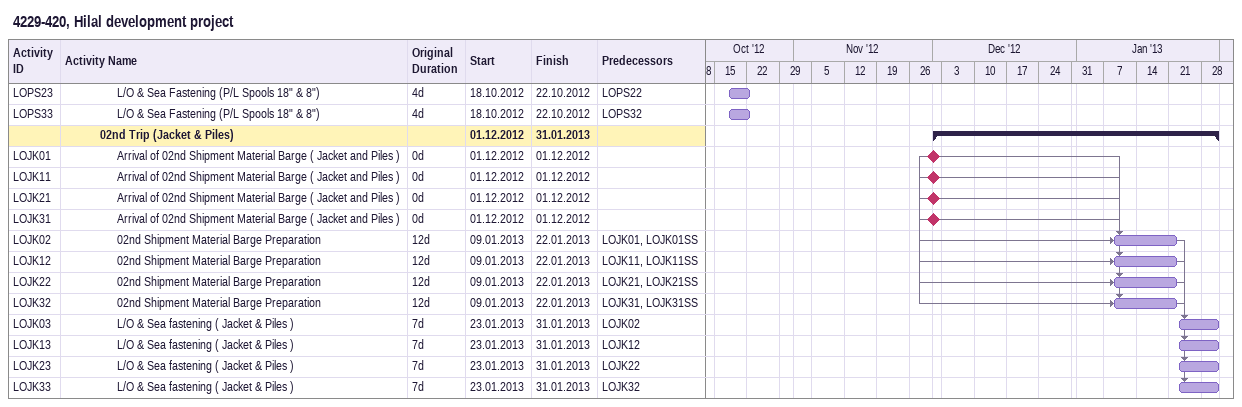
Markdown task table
4229-420, Hilal development project

| ID | Level | Task | Original duration | Start | Finish | Predecessors |
|---|---|---|---|---|---|---|
| LOPS23 | 4 | L/O & Sea Fastening (P/L Spools 18" & 8") | 4d | 2012-10-18 | 2012-10-22 | LOPS22 |
| LOPS33 | 4 | L/O & Sea Fastening (P/L Spools 18" & 8") | 4d | 2012-10-18 | 2012-10-22 | LOPS32 |
|  | 3 | **02nd Trip (Jacket & Piles)** |  | 2012-12-01 | 2013-01-31 |  |
| LOJK01 | 4 | Arrival of 02nd Shipment Material Barge ( Jacket and Piles ) | 0d | 2012-12-01 | 2012-12-01 |  |
| LOJK11 | 4 | Arrival of 02nd Shipment Material Barge ( Jacket and Piles ) | 0d | 2012-12-01 | 2012-12-01 |  |
| LOJK21 | 4 | Arrival of 02nd Shipment Material Barge ( Jacket and Piles ) | 0d | 2012-12-01 | 2012-12-01 |  |
| LOJK31 | 4 | Arrival of 02nd Shipment Material Barge ( Jacket and Piles ) | 0d | 2012-12-01 | 2012-12-01 |  |
| LOJK02 | 4 | 02nd Shipment Material Barge Preparation | 12d | 2013-01-09 | 2013-01-22 | LOJK01, LOJK01SS |
| LOJK12 | 4 | 02nd Shipment Material Barge Preparation | 12d | 2013-01-09 | 2013-01-22 | LOJK11, LOJK11SS |
| LOJK22 | 4 | 02nd Shipment Material Barge Preparation | 12d | 2013-01-09 | 2013-01-22 | LOJK21, LOJK21SS |
| LOJK32 | 4 | 02nd Shipment Material Barge Preparation | 12d | 2013-01-09 | 2013-01-22 | LOJK31, LOJK31SS |
| LOJK03 | 4 | L/O & Sea fastening ( Jacket & Piles ) | 7d | 2013-01-23 | 2013-01-31 | LOJK02 |
| LOJK13 | 4 | L/O & Sea fastening ( Jacket & Piles ) | 7d | 2013-01-23 | 2013-01-31 | LOJK12 |
| LOJK23 | 4 | L/O & Sea fastening ( Jacket & Piles ) | 7d | 2013-01-23 | 2013-01-31 | LOJK22 |
| LOJK33 | 4 | L/O & Sea fastening ( Jacket & Piles ) | 7d | 2013-01-23 | 2013-01-31 | LOJK32 |
